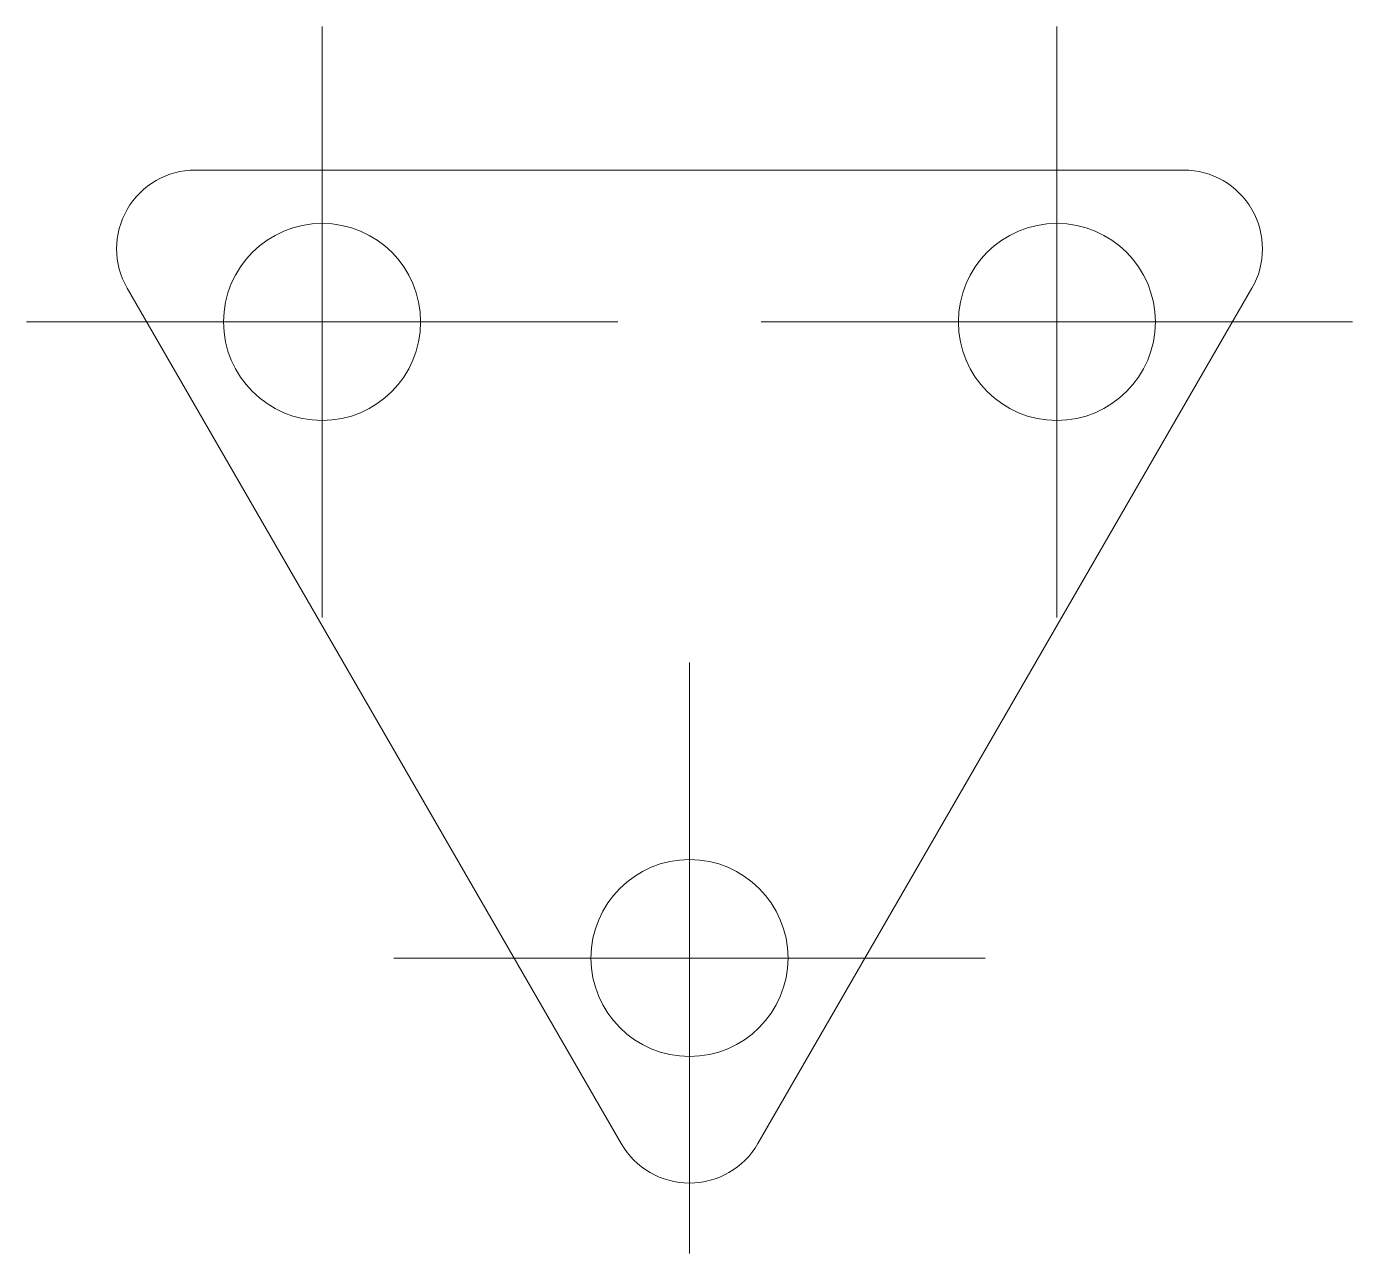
# Model space of a CAD drawing. Header units: millimetres. Extents: x 116.4 to 133.2, y 73.3 to 88.8.
import ezdxf

# ---------------------------------------------------------------- set-up
doc = ezdxf.new("R2010")
doc.units = ezdxf.units.MM

# ---------------------------------------------------------------- blocks, each defined once
blk = doc.blocks.new('SW_CENTERMARKSYMBOL_0')
at = {"color": 0, "linetype": 'Continuous', "lineweight": 0}
for p, q in [((0, 2.5), (0, 3.75)), ((0, 0), (0, 2.5)), ((-2.5, 0), (-3.75, 0)), ((0, 0), (-2.5, 0)), ((0, 0), (0, -2.5)), ((0, 0), (2.5, 0)), ((2.5, 0), (3.75, 0)), ((0, -2.5), (0, -3.75))]:
    blk.add_line(p, q, dxfattribs=at)
blk = doc.blocks.new('SW_CENTERMARKSYMBOL_1')
at = {"color": 0, "linetype": 'Continuous', "lineweight": 0}
for p, q in [((0, 2.5), (0, 3.75)), ((0, 0), (0, 2.5)), ((-2.5, 0), (-3.75, 0)), ((0, 0), (-2.5, 0)), ((0, 0), (0, -2.5)), ((0, 0), (2.5, 0)), ((2.5, 0), (3.75, 0)), ((0, -2.5), (0, -3.75))]:
    blk.add_line(p, q, dxfattribs=at)
blk = doc.blocks.new('SW_CENTERMARKSYMBOL_2')
at = {"color": 0, "linetype": 'Continuous', "lineweight": 0}
for p, q in [((0, 2.5), (0, 3.75)), ((0, 0), (0, 2.5)), ((-2.5, 0), (-3.75, 0)), ((0, 0), (-2.5, 0)), ((0, 0), (0, -2.5)), ((0, 0), (2.5, 0)), ((2.5, 0), (3.75, 0)), ((0, -2.5), (0, -3.75))]:
    blk.add_line(p, q, dxfattribs=at)

msp = doc.modelspace()

# ---------------------------------------------------------------- linework, layer by layer
at = {"color": 7, "linetype": 'Continuous', "lineweight": 15}
for p, q in [((131.033, 87.009), (118.497, 87.009)), ((117.631, 85.509), (123.899, 74.653)), ((125.631, 74.653), (131.899, 85.509))]:
    msp.add_line(p, q, dxfattribs=at)
for centre in [(120.104, 85.081), (129.425, 85.081), (124.765, 77.009)]:
    msp.add_circle(centre, 1.25, dxfattribs=at)
for centre, start, end in [((118.497, 86.009), 90, 210), ((131.033, 86.009), 330, 90), ((124.765, 75.153), 210, 330)]:
    msp.add_arc(centre, 1, start, end, dxfattribs=at)

# ---------------------------------------------------------------- block references
at = {"color": 7, "linetype": 'Continuous', "lineweight": 0}
for name, p in [('SW_CENTERMARKSYMBOL_0', (120.104, 85.081)), ('SW_CENTERMARKSYMBOL_2', (129.425, 85.081)), ('SW_CENTERMARKSYMBOL_1', (124.765, 77.009))]:
    msp.add_blockref(name, p, dxfattribs=at)

doc.saveas('drawing.dxf')
